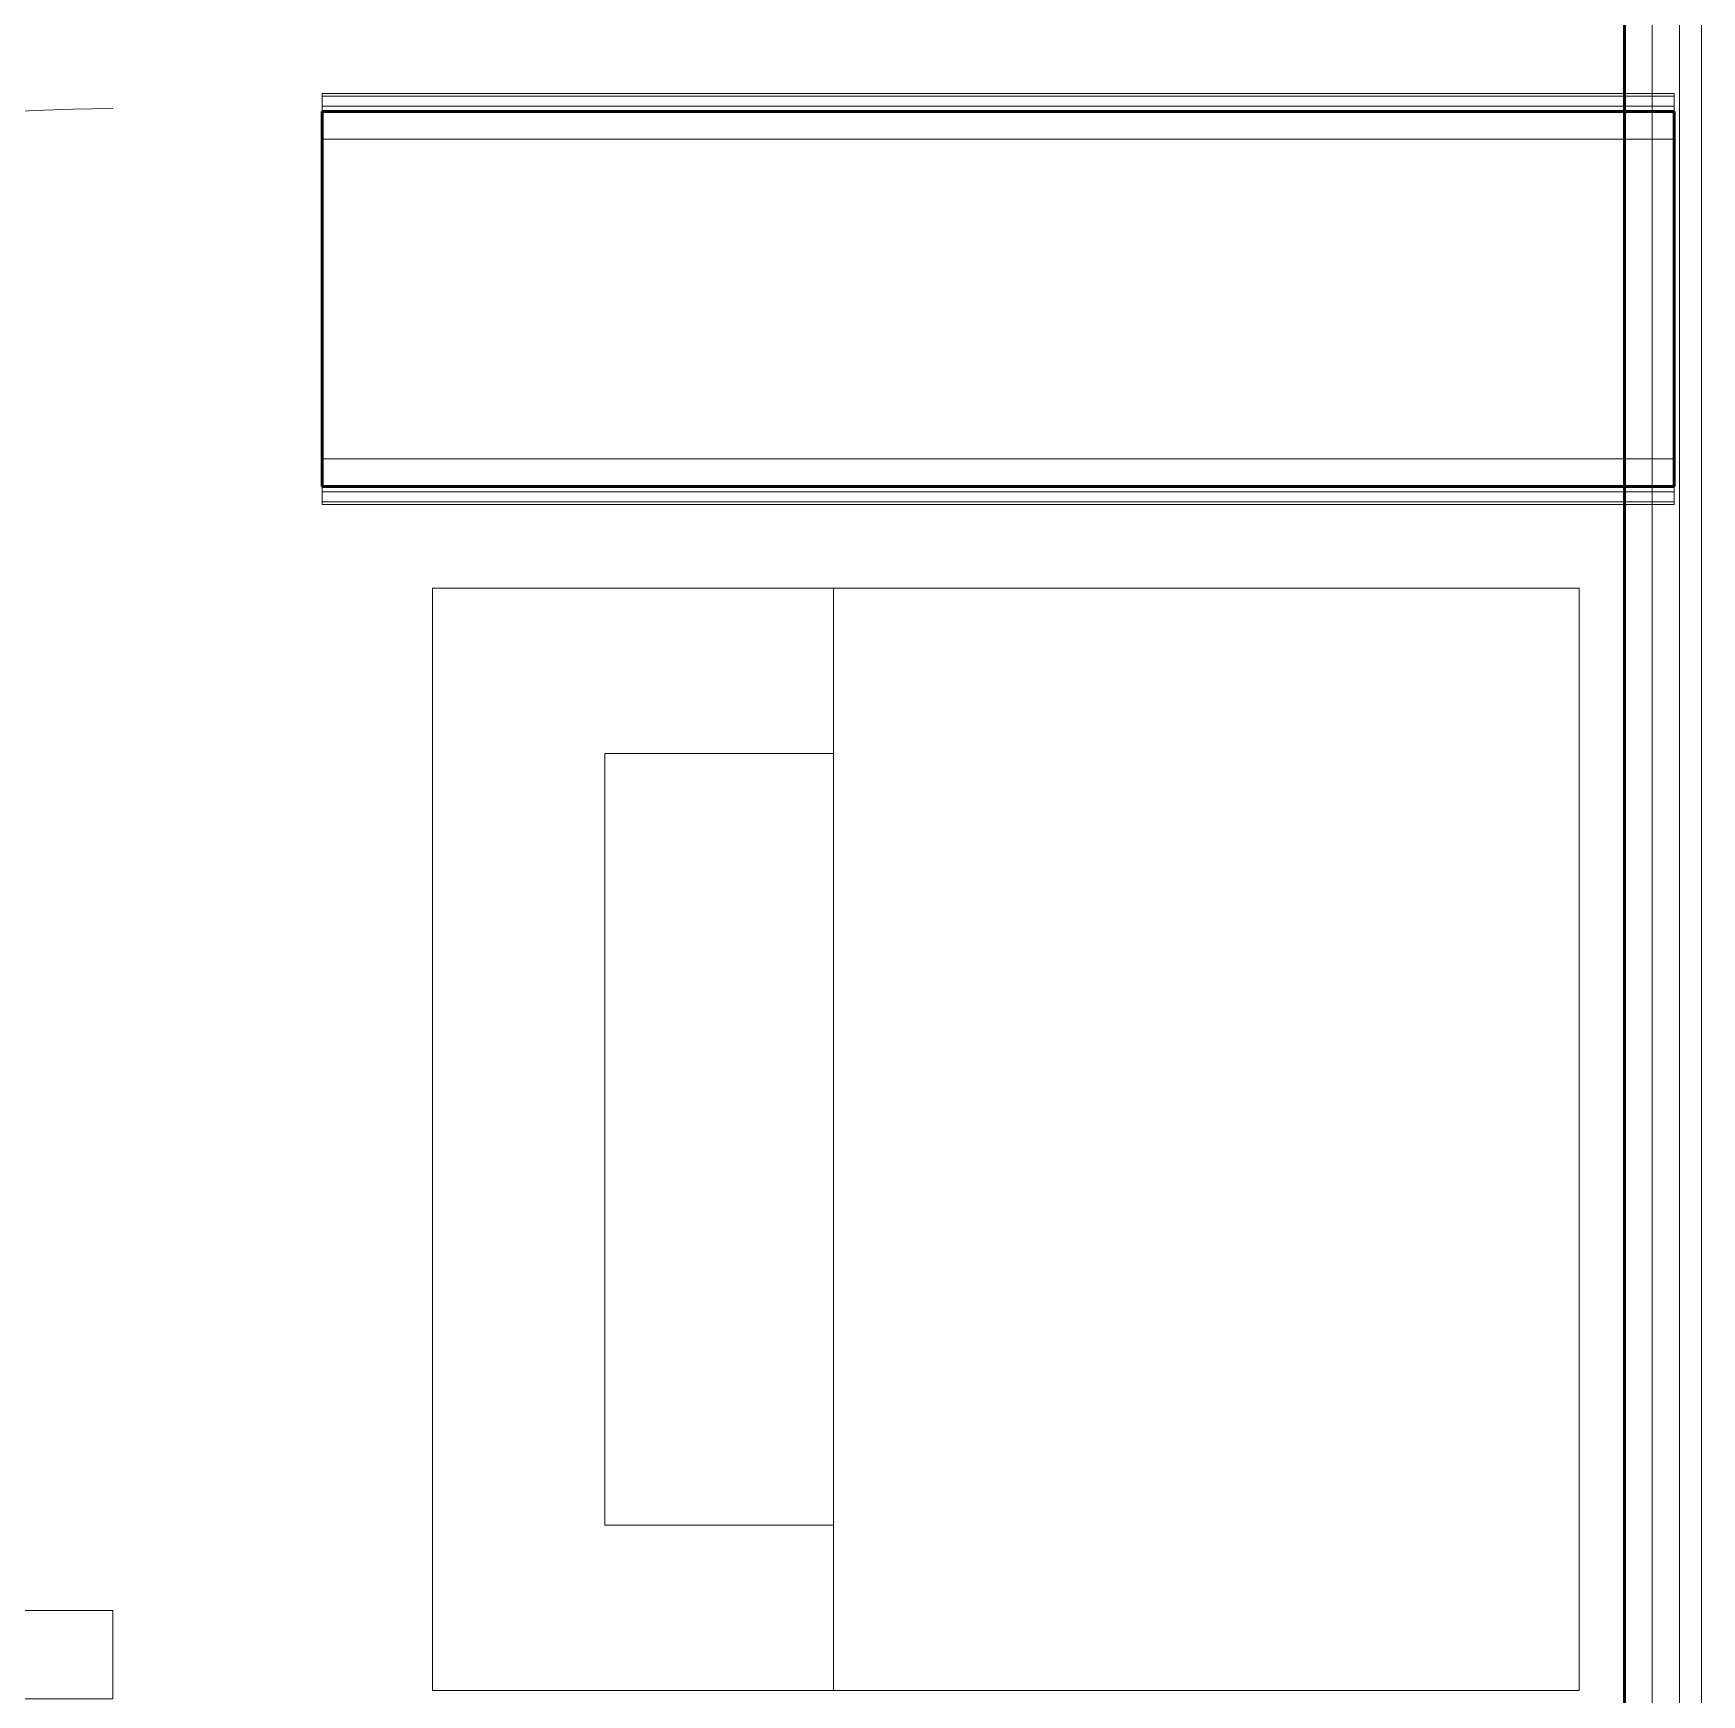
# Model space of a CAD drawing. Header units: inches. Extents: x -4235 to -464, y 9706 to 12425.
# Drawn here: x -2975.85 to -2938.02, y 10024.5 to 10062.18 of the extents above; entities that cross this region are included whole.
import ezdxf

# ---------------------------------------------------------------- set-up
doc = ezdxf.new("R2010")
doc.units = ezdxf.units.IN
doc.header["$MEASUREMENT"] = 0
for name, color, linetype, lineweight in [('0-1', 7, 'Continuous', 5), ('0-2', 254, 'Continuous', 9), ('A-DOOR-1', 7, 'Continuous', 9), ('A-DOOR-2', 90, 'Continuous', 20), ('A-WALL-2', 50, 'Continuous', 13), ('I-WALL-1', 250, 'Continuous', 50), ('I-WALL-2', 10, 'Continuous', 9), ('I-WALL-3', 254, 'Continuous', 9), ('I-WALL-4', 7, 'Continuous', 9), ('P-SANR-FIXT-1', 7, 'Continuous', 9)]:
    doc.layers.add(name, color=color, linetype=linetype, lineweight=lineweight)

# ---------------------------------------------------------------- blocks, each defined once
blk = doc.blocks.new('Basic Wall _ INT - W8BØF - _5_8 GYP - 2X8 WOOD_BATT_ - 5_8 GYP_ - ___-2704384-BACKGROUND - 1ST FLOOR')
at = {"layer": 'I-WALL-2'}
for p, q in [((-2938.65, 10051.902), (-2939.774, 10051.902)), ((-2938.65, 10051.878), (-2938.65, 10051.902)), ((-2939.774, 10051.551), (-2938.65, 10051.551)), ((-2938.65, 10051.7), (-2938.65, 10051.762)), ((-2938.65, 10051.551), (-2938.65, 10051.696)), ((-2938.65, 10051.488), (-2938.65, 10051.551))]:
    blk.add_line(p, q, dxfattribs=at)
at = {"layer": 'I-WALL-3'}
for p, q in [((-2969.3, 10051.902), (-2969.3, 10051.878)), ((-2939.774, 10051.902), (-2969.3, 10051.902)), ((-2938.65, 10051.902), (-2938.65, 10051.859)), ((-2938.65, 10051.859), (-2938.65, 10051.777)), ((-2969.3, 10051.762), (-2969.3, 10051.7)), ((-2969.3, 10051.696), (-2969.3, 10051.551)), ((-2969.3, 10051.551), (-2969.3, 10051.488)), ((-2969.3, 10051.551), (-2939.774, 10051.551)), ((-2939.774, 10051.777), (-2938.65, 10051.777)), ((-2939.774, 10051.488), (-2938.65, 10051.488)), ((-2938.65, 10051.777), (-2938.65, 10051.757)), ((-2938.65, 10051.757), (-2938.65, 10051.7)), ((-2938.65, 10051.7), (-2938.65, 10051.608)), ((-2938.65, 10051.608), (-2938.65, 10051.488))]:
    blk.add_line(p, q, dxfattribs=at)
at = {"layer": 'I-WALL-4'}
for p, q in [((-2969.3, 10051.859), (-2969.3, 10051.902)), ((-2969.3, 10051.777), (-2969.3, 10051.859)), ((-2969.3, 10051.777), (-2939.774, 10051.777)), ((-2969.3, 10051.488), (-2969.3, 10051.777)), ((-2969.3, 10051.488), (-2939.774, 10051.488))]:
    blk.add_line(p, q, dxfattribs=at)
blk = doc.blocks.new('Basic Wall _ INT - W8BØF - _5_8 GYP - 2X8 WOOD_BATT_ - 5_8 GYP_ - ___-2701523-BACKGROUND - 1ST FLOOR')
at = {"layer": 'I-WALL-2'}
for p, q in [((-2938.65, 10060.753), (-2939.774, 10060.753)), ((-2938.65, 10060.753), (-2938.65, 10060.816)), ((-2938.65, 10060.608), (-2938.65, 10060.753)), ((-2938.65, 10060.542), (-2938.65, 10060.604)), ((-2939.774, 10060.402), (-2938.65, 10060.402)), ((-2938.65, 10060.402), (-2938.65, 10060.426))]:
    blk.add_line(p, q, dxfattribs=at)
at = {"layer": 'I-WALL-3'}
for p, q in [((-2969.3, 10060.816), (-2969.3, 10060.753)), ((-2969.3, 10060.753), (-2969.3, 10060.608)), ((-2939.774, 10060.753), (-2969.3, 10060.753)), ((-2969.3, 10060.604), (-2969.3, 10060.542)), ((-2938.65, 10060.816), (-2939.774, 10060.816)), ((-2938.65, 10060.527), (-2939.774, 10060.527)), ((-2938.65, 10060.816), (-2938.65, 10060.527)), ((-2938.65, 10060.527), (-2938.65, 10060.516)), ((-2938.65, 10060.516), (-2938.65, 10060.445)), ((-2969.3, 10060.426), (-2969.3, 10060.402)), ((-2969.3, 10060.402), (-2939.774, 10060.402)), ((-2938.65, 10060.445), (-2938.65, 10060.402))]:
    blk.add_line(p, q, dxfattribs=at)
at = {"layer": 'I-WALL-4'}
for p, q in [((-2969.3, 10060.527), (-2969.3, 10060.816)), ((-2939.774, 10060.816), (-2969.3, 10060.816)), ((-2939.774, 10060.527), (-2969.3, 10060.527)), ((-2969.3, 10060.445), (-2969.3, 10060.527)), ((-2969.3, 10060.402), (-2969.3, 10060.445))]:
    blk.add_line(p, q, dxfattribs=at)
blk = doc.blocks.new('SWING - SINGLE - FLUSH - 36_ x 80_ - OFFSET PIVOT DOOR AT MAGIC PAK AND WASHER_DRYER-3199415-BACKGROUND - 1ST FLOOR')
at = {"layer": 'A-DOOR-1'}
blk.add_arc((18, -2.375), 36.067, 180, 266.8211, dxfattribs=at)
at = {"layer": 'A-DOOR-2'}
for p, q in [((16, -2.375), (16, -38.386)), ((18, -2.375), (16, -2.375)), ((18, -2.375), (18, -38.386)), ((18, -38.386), (16, -38.386))]:
    blk.add_line(p, q, dxfattribs=at)
blk = doc.blocks.new('Stacked Washer and Dryer - 26_x25_ - Private-1372850-BACKGROUND - 1ST FLOOR')
at = {"layer": 'P-SANR-FIXT-1'}
for p, q in [((0, 12.5), (26, 12.5)), ((0, 12.5), (0, -12.5)), ((16.90625, -12.5), (16.90625, 12.5)), ((26, 12.5), (26, -12.5)), ((22.09375, 8.75), (16.90625, 8.75)), ((22.09375, -8.75), (22.09375, 8.75)), ((16.90625, -8.75), (22.09375, -8.75)), ((26, -12.5), (0, -12.5))]:
    blk.add_line(p, q, dxfattribs=at)
blk = doc.blocks.new('CTR - 1st Phase - Unit Layouts_rvt-1-BACKGROUND - 1ST FLOOR')
at = {"layer": 'A-WALL-2'}
for p, q in [((-2938.65, 10059.777), (-2969.3, 10059.777)), ((-2938.65, 10052.527), (-2969.3, 10052.527))]:
    blk.add_line(p, q, dxfattribs=at)
at = {"layer": 'I-WALL-1'}
for p, q in [((-2938.65, 10060.402), (-2969.3, 10060.402)), ((-2969.3, 10060.402), (-2969.3, 10051.902)), ((-2938.65, 10051.902), (-2938.65, 10060.402)), ((-2969.3, 10051.902), (-2938.65, 10051.902))]:
    blk.add_line(p, q, dxfattribs=at)
at = {"layer": 'I-WALL-2'}
for p, q in [((-2939.774, 10060.402), (-2969.3, 10060.402)), ((-2938.65, 10060.402), (-2939.774, 10060.402)), ((-2938.65, 10060.402), (-2938.65, 10051.902)), ((-2969.3, 10051.902), (-2939.774, 10051.902)), ((-2939.774, 10051.902), (-2938.65, 10051.902))]:
    blk.add_line(p, q, dxfattribs=at)
at = {"layer": 'I-WALL-3'}
blk.add_line((-2969.3, 10051.902), (-2969.3, 10060.402), dxfattribs=at)
at = {"layer": '0-2'}
for name in ['Basic Wall _ INT - W8BØF - _5_8 GYP - 2X8 WOOD_BATT_ - 5_8 GYP_ - ___-2701523-BACKGROUND - 1ST FLOOR', 'Basic Wall _ INT - W8BØF - _5_8 GYP - 2X8 WOOD_BATT_ - 5_8 GYP_ - ___-2704384-BACKGROUND - 1ST FLOOR']:
    blk.add_blockref(name, (0, 0), dxfattribs=at)
for name, p, rotation in [('SWING - SINGLE - FLUSH - 36_ x 80_ - OFFSET PIVOT DOOR AT MAGIC PAK AND WASHER_DRYER-3199415-BACKGROUND - 1ST FLOOR', (-2971.675, 10042.402), 269.9999999999865), ('Stacked Washer and Dryer - 26_x25_ - Private-1372850-BACKGROUND - 1ST FLOOR', (-2940.8, 10037.089), 180)]:
    blk.add_blockref(name, p, dxfattribs=dict(at, rotation=rotation))
blk = doc.blocks.new('CTR - 1st Phase - Common Walls_rvt-1-BACKGROUND - 1ST FLOOR')
at = {"layer": 'A-WALL-2'}
for p, q in [((-2939.149, 10018.089), (-2939.149, 10373.414)), ((-2938.524, 10018.089), (-2938.524, 10373.414)), ((-2938.024, 10018.089), (-2938.024, 10373.414))]:
    blk.add_line(p, q, dxfattribs=at)
at = {"layer": 'I-WALL-1'}
blk.add_line((-2939.774, 10373.414), (-2939.774, 10018.089), dxfattribs=at)
at = {"layer": 'I-WALL-2'}
for p, q in [((-2939.774, 10060.816), (-2939.774, 10060.7)), ((-2939.774, 10060.696), (-2939.774, 10060.608)), ((-2939.774, 10060.604), (-2939.774, 10060.549)), ((-2939.774, 10060.402), (-2939.774, 10051.902)), ((-2939.774, 10051.757), (-2939.774, 10051.702)), ((-2939.774, 10051.7), (-2939.774, 10051.611)), ((-2939.774, 10051.608), (-2939.774, 10051.493))]:
    blk.add_line(p, q, dxfattribs=at)
at = {"layer": 'I-WALL-3'}
for p, q in [((-2939.774, 10180.752), (-2939.774, 10060.816)), ((-2939.774, 10051.493), (-2939.774, 10018.089))]:
    blk.add_line(p, q, dxfattribs=at)

msp = doc.modelspace()

# ---------------------------------------------------------------- block references
at = {"layer": '0-1'}
for name in ['CTR - 1st Phase - Unit Layouts_rvt-1-BACKGROUND - 1ST FLOOR', 'CTR - 1st Phase - Common Walls_rvt-1-BACKGROUND - 1ST FLOOR']:
    msp.add_blockref(name, (0, 0), dxfattribs=at)

doc.saveas('drawing.dxf')
